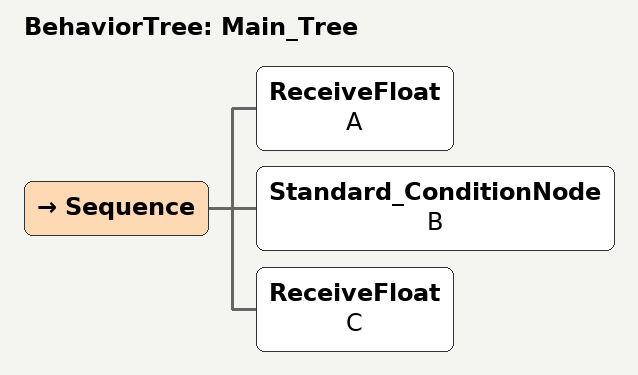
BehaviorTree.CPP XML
<?xml version="1.0"?>
<!-- Load this in groot through the load pallet command!-->
<root BTCPP_format="4">
    <BehaviorTree ID="Main_Tree">
    <Sequence>
      <ReceiveFloat name="A"/>
      <Standard_ConditionNode name="B"/>
      <ReceiveFloat name="C"/>
    </Sequence>
  </BehaviorTree>
</root>
